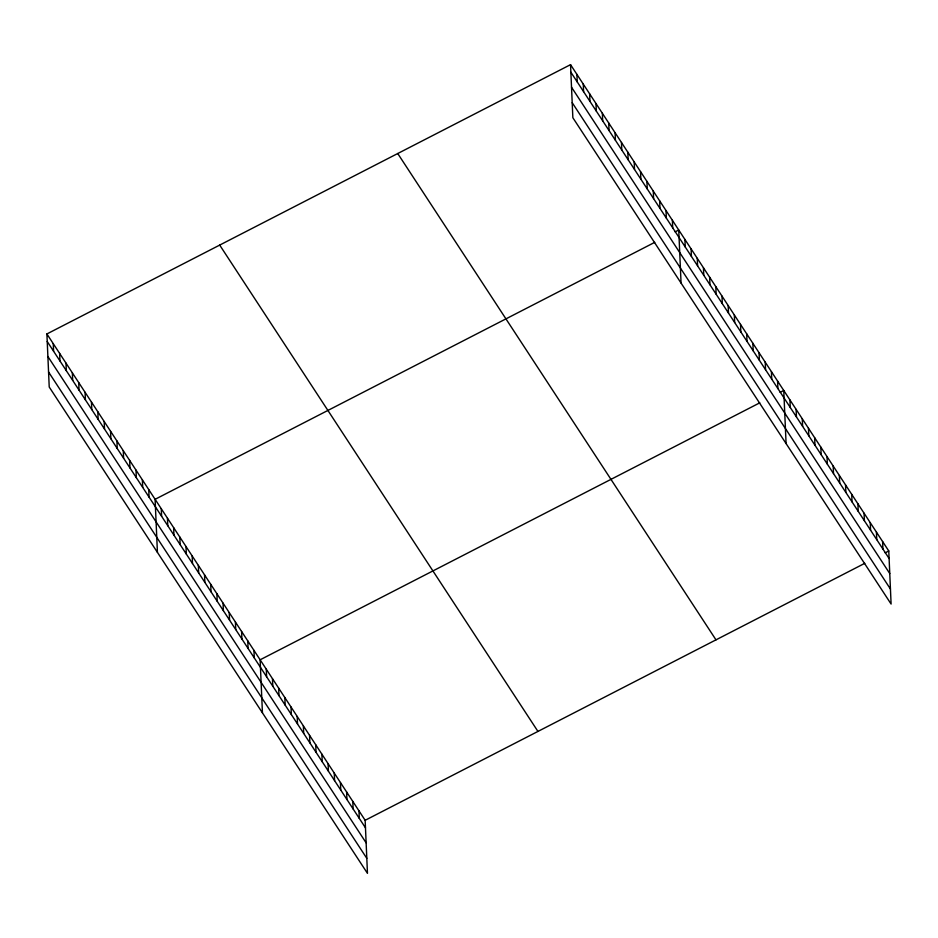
<?xml version="1.0" encoding="UTF-8"?>
<svg xmlns="http://www.w3.org/2000/svg" width="938" height="938" viewBox="0 0 938 938"><rect width="100%" height="100%" fill="white"/><g stroke="black" fill="none" stroke-linecap="round" stroke-linejoin="round"><path stroke-width="1.41" d="M46.9 333.951L365.152 820.293L367.462 873.348L49.222 387.019L46.9 333.951L570.539 64.652L888.778 550.981L891.1 604.049L572.848 117.707L570.539 64.652M654.736 242.344L155.098 499.309L157.42 552.376M675.137 231.85L678.737 229.998L681.058 283.065M759.757 402.836L260.119 659.801L262.441 712.857M780.158 392.342L783.758 390.489L786.079 443.557M365.152 820.293L864.777 563.328M885.179 552.834L888.778 550.981M570.867 72.203L889.118 558.532M571.523 87.222L889.763 573.552M572.203 102.688L890.443 589.029M397.735 153.515L715.987 639.857M219.703 245.088L537.943 731.417M47.228 341.502L365.48 827.832M47.885 356.522L366.137 842.852M48.565 371.999L366.805 858.329M882.611 541.543L882.939 549.093M876.432 532.104L876.76 539.655M870.253 522.665L870.581 530.205M864.074 513.215L864.402 520.766M857.895 503.776L858.223 511.327M851.716 494.338L852.044 501.889M845.537 484.899L845.865 492.45M839.358 475.46L839.686 483.011M833.179 466.022L833.519 473.561M827.011 456.572L827.339 464.122M820.832 447.133L821.16 454.684M814.653 437.694L814.981 445.245M808.474 428.256L808.802 435.807M802.295 418.817L802.623 426.368M796.116 409.378L796.444 416.918M789.937 399.928L790.265 407.479M777.579 381.051L777.919 388.602M771.411 371.612L771.74 379.163M765.232 362.174L765.56 369.724M759.053 352.735L759.381 360.274M752.874 343.285L753.202 350.835M746.695 333.846L747.023 341.397M740.516 324.407L740.844 331.958M734.337 314.969L734.665 322.52M728.158 305.53L728.498 313.081M721.99 296.091L722.319 303.631M715.811 286.641L716.14 294.192M709.632 277.202L709.96 284.753M703.453 267.764L703.781 275.315M697.274 258.325L697.602 265.876M691.095 248.887L691.423 256.437M684.916 239.448L685.244 246.987M672.382 220.278L672.71 227.828M666.015 210.546L666.343 218.097M659.649 200.826L659.977 208.377M653.282 191.094L653.61 198.645M646.915 181.374L647.243 188.913M640.548 171.642L640.877 179.193M634.182 161.911L634.522 169.461M627.827 152.191L628.155 159.741M621.46 142.459L621.788 150.01M615.094 132.739L615.422 140.29M608.727 123.007L609.055 130.558M602.36 113.287L602.688 120.826M595.993 103.555L596.322 111.106M589.627 93.823L589.967 101.374M583.272 84.103L583.6 91.654M576.905 74.372L577.233 81.923M358.973 810.842L359.301 818.393M352.794 801.404L353.122 808.955M346.614 791.965L346.943 799.516M340.435 782.527L340.764 790.077M334.256 773.088L334.585 780.639M328.077 763.649L328.406 771.188M321.898 754.199L322.226 761.75M315.719 744.76L316.059 752.311M309.552 735.322L309.88 742.873M303.373 725.883L303.701 733.434M297.194 716.444L297.522 723.995M291.014 707.006L291.343 714.545M284.835 697.555L285.164 705.106M278.656 688.117L278.985 695.668M272.477 678.678L272.806 686.229M266.298 669.24L266.627 676.79M253.952 650.362L254.28 657.901M247.773 640.912L248.101 648.463M241.594 631.473L241.922 639.024M235.415 622.035L235.743 629.586M229.235 612.596L229.564 620.147M223.056 603.157L223.385 610.708M216.877 593.719L217.206 601.258M210.698 584.268L211.038 591.819M204.531 574.83L204.859 582.381M198.352 565.391L198.68 572.942M192.173 555.953L192.501 563.504M185.994 546.514L186.322 554.065M179.815 537.075L180.143 544.615M173.636 527.625L173.964 535.176M167.456 518.186L167.785 525.737M161.277 508.748L161.606 516.299M148.743 489.577L149.072 497.128M142.377 479.857L142.705 487.408M136.01 470.126L136.338 477.677M129.643 460.406L129.972 467.956M123.277 450.674L123.605 458.225M116.91 440.954L117.238 448.493M110.555 431.222L110.883 438.773M104.188 421.49L104.517 429.041M97.822 411.77L98.15 419.321M91.455 402.039L91.783 409.589M85.088 392.319L85.417 399.869M78.722 382.587L79.05 390.138M72.355 372.867L72.695 380.406M66 363.135L66.328 370.686M59.633 353.403L59.962 360.954M53.267 343.683L53.595 351.234"/></g></svg>
